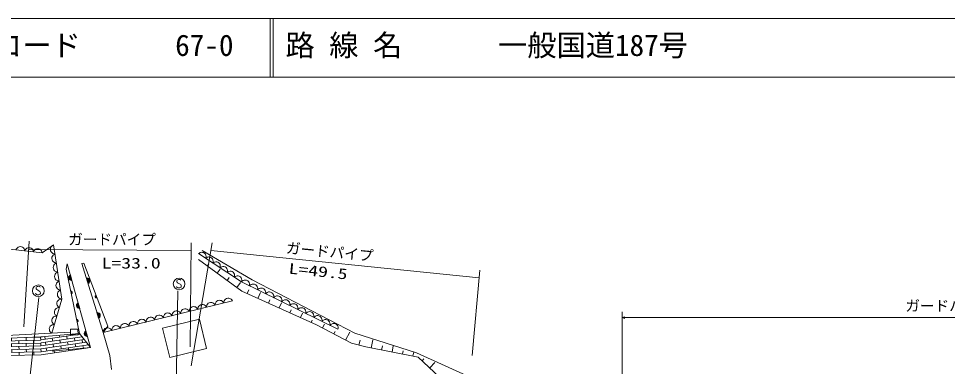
# Model space of a CAD drawing. Units: millimetres, scale not verified. Extents: x 40000 to 680000, y 20000 to 380000.
# Drawn here: x 134738 to 293592, y 320484 to 380000 of the extents above; entities that cross this region are included whole.
import ezdxf
from ezdxf.enums import TextEntityAlignment as Align

# ---------------------------------------------------------------- set-up
doc = ezdxf.new("R2010")
doc.units = ezdxf.units.MM
doc.header["$LTSCALE"] = 1000
doc.layers.add('S-SUV', color=7, linetype='Continuous', lineweight=13)
doc.styles.add('ＭＳ ゴシック', font='')
doc.styles.get('ＭＳ ゴシック').set_extended_font_data('MS Gothic')

# ---------------------------------------------------------------- blocks, each defined once
blk = doc.blocks.new('BUHIN103')
at = {"color": 7, "linetype": 'Continuous', "lineweight": 13}
for p, q in [((-110, 466), (227, -422)), ((276, -377), (-42, 465)), ((29, 452), (321, -317)), ((363, -253), (105, 428)), ((185, 394), (399, -172)), ((416, -40), (284, 308))]:
    blk.add_line(p, q, dxfattribs=at)
blk.add_lwpolyline([(-177, 468), (-55, 471), (56, 452), (194, 399), (289, 318), (365, 221), (420, 76), (427, -47), (410, -171), (341, -301), (271, -392), (177, -468)], close=True, dxfattribs=at)
blk = doc.blocks.new('BUHIN104')
at = {"color": 7, "linetype": 'Continuous', "lineweight": 13}
for p, q in [((-206, 34), (-152, -144)), ((-106, -190), (-193, 100)), ((-172, 139), (-67, -210)), ((-30, -225), (-149, 169)), ((-125, 197), (5, -233)), ((39, -236), (-99, 218))]:
    blk.add_line(p, q, dxfattribs=at)
blk.add_lwpolyline([(72, -239), (11, -237), (-44, -223), (-110, -193), (-155, -149), (-190, -98), (-212, -24), (-211, 38), (-198, 99), (-160, 162), (-122, 205), (-72, 239)], close=True, dxfattribs=at)
blk = doc.blocks.new('BUHIN105')
at = {"color": 7, "linetype": 'Continuous', "lineweight": 13}
for p, q in [((-417, 29), (-276, -315)), ((-175, -398), (-404, 162)), ((-370, 243), (-94, -430)), ((-17, -453), (-329, 309)), ((-286, 369), (55, -464)), ((122, -463), (-238, 416))]:
    blk.add_line(p, q, dxfattribs=at)
blk.add_lwpolyline([(189, -463), (68, -469), (-44, -453), (-183, -404), (-280, -325), (-359, -231), (-418, -87), (-428, 36), (-414, 160), (-349, 292), (-281, 385), (-189, 463)], close=True, dxfattribs=at)
blk = doc.blocks.new('BUHIN195')
at = {"color": 7, "linetype": 'Continuous', "lineweight": 13}
blk.add_lwpolyline([(-751, 18), (-699, -156), (-612, -305), (-470, -474), (-307, -568), (-131, -628), (102, -634), (279, -582), (447, -495), (597, -334), (687, -189), (751, -18)], dxfattribs=at)
blk = doc.blocks.new('BUHIN196')
at = {"color": 7, "linetype": 'Continuous', "lineweight": 13}
blk.add_lwpolyline([(-149, -744), (34, -723), (197, -662), (389, -550), (511, -404), (602, -240), (648, -10), (627, 177), (571, 358), (436, 536), (308, 651), (149, 744)], dxfattribs=at)
blk = doc.blocks.new('BUHIN197')
at = {"color": 7, "linetype": 'Continuous', "lineweight": 13}
blk.add_lwpolyline([(189, -759), (349, -659), (475, -531), (605, -341), (654, -151), (667, 41), (608, 276), (507, 441), (374, 585), (171, 691), (1, 742), (-189, 759)], dxfattribs=at)
blk = doc.blocks.new('BUHIN198')
at = {"color": 7, "linetype": 'Continuous', "lineweight": 13}
blk.add_lwpolyline([(-717, -248), (-607, -394), (-472, -504), (-278, -614), (-90, -645), (97, -641), (319, -564), (469, -452), (597, -312), (683, -105), (717, 63), (717, 248)], dxfattribs=at)
blk = doc.blocks.new('BUHIN199')
at = {"color": 7, "linetype": 'Continuous', "lineweight": 13}
blk.add_lwpolyline([(-645, 346), (-677, 172), (-667, 4), (-617, -205), (-517, -359), (-391, -489), (-191, -596), (-13, -629), (170, -628), (372, -553), (514, -467), (645, -346)], dxfattribs=at)
blk = doc.blocks.new('BUHIN200')
at = {"color": 7, "linetype": 'Continuous', "lineweight": 13}
blk.add_lwpolyline([(-716, 273), (-725, 87), (-692, -85), (-613, -296), (-488, -441), (-340, -559), (-118, -644), (71, -654), (261, -628), (460, -524), (596, -415), (716, -273)], dxfattribs=at)
blk = doc.blocks.new('BUHIN277')
at = {"color": 7, "linetype": 'Continuous', "lineweight": 13}
blk.add_lwpolyline([(-249, -671), (-189, -725), (-111, -753), (-5, -764), (149, -749), (276, -703), (378, -618), (433, -502), (427, -387), (416, -313), (366, -217), (292, -169), (-280, 95), (-348, 179), (-399, 300), (-400, 420), (-374, 518), (-313, 614), (-162, 673), (67, 694), (168, 688), (266, 652), (353, 585), (433, 477)], dxfattribs=at)
blk.add_circle((0, 0), 995, dxfattribs=at)
blk = doc.blocks.new('BUHIN278')
at = {"color": 7, "linetype": 'Continuous', "lineweight": 13}
blk.add_lwpolyline([(-511, 97), (0, 0), (-485, -188)], dxfattribs=at)

msp = doc.modelspace()

# ---------------------------------------------------------------- hatches: boundary and pattern name
at = {"layer": 'S-SUV'}
h = msp.add_hatch(dxfattribs=at)
h.set_pattern_fill('USER', color=256, style=0, pattern_type=2)
h.set_pattern_definition([(188.1744, (147049, 323706), (71.093, -494.92), []), (278.174, (147049, 323706), (2474.6, 355.5), [500, -500]), (278.174, (145741, 324024), (2474.6, 355.5), [500, -500])])
h.paths.add_polyline_path([(147049, 323706), (138584, 322491), (138538, 325530), (145132, 326138)])
h = msp.add_hatch(dxfattribs=at)
h.set_pattern_fill('USER', color=256, style=0, pattern_type=2)
h.set_pattern_definition([(181.431, (138584, 322491), (12.484, -499.844), []), (271.43, (138584, 322491), (2499.2, 62.4), [500, -500]), (271.43, (137322, 322959), (2499.2, 62.4), [500, -500])])
h.paths.add_polyline_path([(138584, 322491), (132967, 322350), (131751, 325250), (138538, 325530)])

# ---------------------------------------------------------------- linework, layer by layer
for p, q in [((680000, 380000), (40000, 380000)), ((177750, 380000), (177750, 370000)), ((178250, 380000), (178250, 370000)), ((40000, 370000), (680000, 370000)), ((136539, 341929), (135613, 327267)), ((164270, 341603), (164108, 323836)), ((167823, 341603), (164270, 320606)), ((125338, 341460), (138775, 339902)), ((136446, 340462), (164258, 340309)), ((138775, 339902), (140732, 341278)), ((142154, 331999), (140732, 341278)), ((166139, 340313), (174677, 335314)), ((167605, 340314), (213517, 335656)), ((165521, 339780), (172853, 334931)), ((172922, 333357), (165521, 338797)), ((142887, 337129), (143074, 338064)), ((145132, 326138), (142887, 337129)), ((143074, 338064), (147049, 323706)), ((145584, 338087), (145894, 338158)), ((149188, 326275), (145584, 338087)), ((145894, 338158), (149980, 327392)), ((167034, 337685), (167299, 338046)), ((168717, 336448), (169220, 337133)), ((213634, 336941), (212309, 322376)), ((170399, 335211), (170738, 335672)), ((174677, 335314), (192257, 326158)), ((172081, 333975), (172707, 334827)), ((172853, 334931), (189362, 326840)), ((138188, 332303), (136311, 315088)), ((147857, 332458), (147923, 332284)), ((147973, 332242), (147865, 332524)), ((147883, 332565), (148012, 332225)), ((148050, 332212), (147905, 332597)), ((147927, 332627), (148086, 332206)), ((148120, 332205), (147951, 332649)), ((161995, 333408), (161669, 315050)), ((185691, 327605), (172922, 333357)), ((173834, 332946), (174121, 333582)), ((175659, 332124), (176108, 333121)), ((140423, 326179), (142154, 331999)), ((149188, 326275), (171300, 331700)), ((177483, 331302), (177735, 331862)), ((179307, 330481), (179699, 331350)), ((181131, 329659), (181349, 330143)), ((182955, 328837), (183289, 329580)), ((237947, 316711), (237947, 329842)), ((237947, 328842), (384672, 328842)), ((149980, 327392), (149188, 326275)), ((159379, 327040), (165662, 328579)), ((165662, 328579), (166893, 323553)), ((184779, 328016), (184962, 328423)), ((191673, 324470), (185691, 327605)), ((186688, 327082), (187030, 327735)), ((143612, 326346), (131465, 325709)), ((138538, 325530), (145132, 326138)), ((143606, 326835), (144894, 326852)), ((143618, 325871), (143606, 326835)), ((144906, 325888), (143618, 325871)), ((144894, 326852), (144906, 325888)), ((145132, 326138), (147049, 323706)), ((149188, 326275), (150360, 322367)), ((160610, 322014), (159379, 327040)), ((188682, 326037), (188903, 326458)), ((190676, 324993), (191387, 326349)), ((192257, 326158), (202817, 322788)), ((131751, 325250), (138538, 325530)), ((194153, 323809), (191673, 324470)), ((192913, 324139), (193144, 325006)), ((195044, 323636), (195309, 325008)), ((138584, 322491), (132967, 322350)), ((147049, 323706), (138584, 322491)), ((140455, 323098), (147049, 323706)), ((166893, 323553), (160610, 322014)), ((203068, 322083), (194153, 323809)), ((196827, 323291), (196968, 324020)), ((198610, 322946), (198815, 324003)), ((200393, 322601), (200498, 323141)), ((202176, 322256), (202312, 322956)), ((202817, 322788), (211945, 318631)), ((150360, 322367), (150644, 319954)), ((208732, 316815), (203068, 322083)), ((203736, 321462), (204035, 321783)), ((205071, 320219), (205936, 321149))]:
    msp.add_line(p, q, dxfattribs=at)
msp.add_lwpolyline([(148154, 332205), (148093, 332203), (148037, 332213), (147968, 332239), (147921, 332279), (147882, 332328), (147855, 332400), (147852, 332462), (147860, 332524), (147894, 332589), (147929, 332634), (147976, 332672)], close=True, dxfattribs=at)

# ---------------------------------------------------------------- block references
at = {"layer": 'S-SUV', "rotation": 174.73333}
for name, p in [('BUHIN195', (135042, 340335)), ('BUHIN195', (136535, 340162)), ('BUHIN195', (138029, 339989)), ('BUHIN197', (140851, 340505)), ('BUHIN199', (166132, 339375)), ('BUHIN197', (141088, 338958)), ('BUHIN199', (167354, 338567)), ('BUHIN199', (168576, 337759)), ('BUHIN197', (141325, 337412)), ('BUHIN199', (169798, 336951)), ('BUHIN199', (171020, 336143)), ('BUHIN197', (141562, 335865)), ('BUHIN103', (143737, 335671)), ('BUHIN105', (146485, 335134)), ('BUHIN277', (162195, 334600)), ('BUHIN199', (172242, 335335)), ('BUHIN200', (173540, 334594)), ('BUHIN277', (138120, 333428)), ('BUHIN197', (141799, 334319)), ('BUHIN200', (174916, 333919)), ('BUHIN200', (176292, 333245)), ('BUHIN196', (141938, 331271)), ('BUHIN197', (142036, 332772)), ('BUHIN104', (143703, 333136)), ('BUHIN198', (170562, 331519)), ('BUHIN200', (177668, 332571)), ('BUHIN200', (179043, 331897)), ('BUHIN196', (141505, 329816)), ('BUHIN103', (145062, 330885)), ('BUHIN198', (163192, 329711)), ('BUHIN198', (164666, 330072)), ('BUHIN198', (166140, 330434)), ('BUHIN198', (167614, 330796)), ('BUHIN198', (169088, 331157)), ('BUHIN200', (180419, 331222)), ('BUHIN200', (181795, 330548)), ('BUHIN200', (183171, 329874)), ('BUHIN196', (141072, 328361)), ('BUHIN105', (148287, 329228)), ('BUHIN198', (157295, 328264)), ('BUHIN198', (158770, 328626)), ('BUHIN198', (160244, 328987)), ('BUHIN198', (161718, 329349)), ('BUHIN200', (184546, 329200)), ('BUHIN200', (185922, 328525)), ('BUHIN278', (237947, 328842)), ('BUHIN196', (140639, 326906)), ('BUHIN104', (144694, 328282)), ('BUHIN198', (151399, 326817)), ('BUHIN198', (152873, 327179)), ('BUHIN198', (154347, 327541)), ('BUHIN198', (155821, 327902)), ('BUHIN200', (187298, 327851)), ('BUHIN200', (188674, 327177)), ('BUHIN103', (146387, 326099)), ('BUHIN198', (149925, 326456))]:
    msp.add_blockref(name, p, dxfattribs=at)

# ---------------------------------------------------------------- texts
at = {"layer": 'S-SUV', "style": 'ＭＳ ゴシック'}
for s, height, p in [('図面コード', 3666, (120380, 372500)), ('67-0', 3666, (161521, 372500)), ('路 線 名', 3666, (180380, 372500)), ('一般国道187号', 3666, (216734, 372500)), ('ガードパイプ', 1833, (143226, 340747)), ('ガードパイプ', 1833, (286394, 329394))]:
    msp.add_text(s, height=height, dxfattribs=at).set_placement(p, align=Align.BOTTOM_LEFT)
msp.add_text('ガードパイプ', height=1833, rotation=354.6, dxfattribs=at).set_placement((180344, 339343), align=Align.BOTTOM_LEFT)
at = {"layer": 'S-SUV', "style": 'ＭＳ ゴシック', "width": 1.35}
msp.add_text('L=33.0', height=1833, dxfattribs=at).set_placement((148941, 336686), align=Align.BOTTOM_LEFT)
msp.add_text('L=49.5', height=1833, rotation=354.2, dxfattribs=at).set_placement((180806, 335825), align=Align.BOTTOM_LEFT)

doc.saveas('drawing.dxf')
